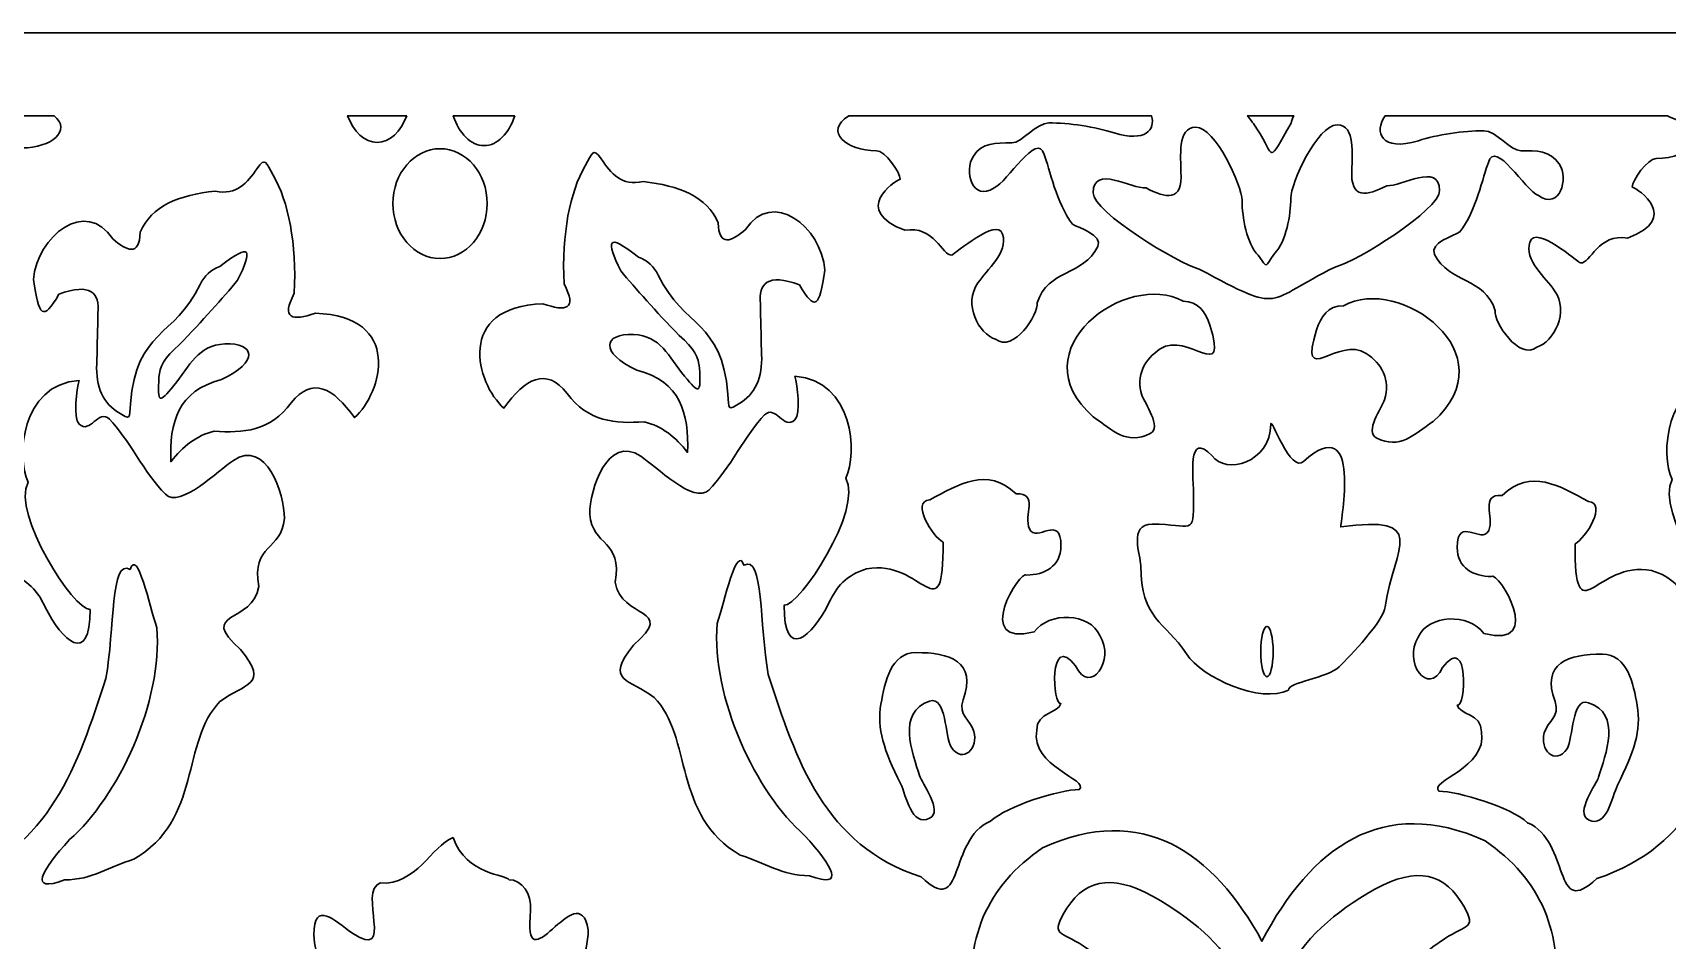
# Model space of a CAD drawing. Header units: centimetres. Extents: x 14.4 to 27, y -9 to -1.5.
# Drawn here: x 19.685 to 23.642, y -3.678 to -1.481 of the extents above; entities that cross this region are included whole.
import ezdxf

# ---------------------------------------------------------------- set-up
doc = ezdxf.new("R2010")
doc.units = ezdxf.units.CM
doc.header["$MEASUREMENT"] = 0
doc.layers.add('layer 1', color=7, linetype='Continuous')

msp = doc.modelspace()

# ---------------------------------------------------------------- linework, layer by layer
at = {"layer": 'layer 1', "color": 250, "lineweight": 30}
for points, knots in [([(14.66247, -9.00021), (14.66247, -9.00021), (14.39842, -9.00021), (14.39842, -9.00021), (14.39842, -9.00021), (14.39842, -9.00021), (14.39842, -1.48079), (14.39842, -1.48079), (14.39842, -1.48079), (14.39842, -1.48079), (26.99977, -1.48079), (26.99977, -1.48079), (26.99977, -1.48079), (26.99977, -1.48079), (26.99977, -9.00021), (26.99977, -9.00021), (26.99977, -9.00021), (26.99977, -9.00021), (14.66247, -9.00021), (14.66247, -9.00021)], [0, 0, 0, 0, 0.1666667, 0.1666667, 0.1666667, 0.1666667, 0.3333333, 0.3333333, 0.3333333, 0.3333333, 0.5, 0.5, 0.5, 0.5, 0.6666667, 0.6666667, 0.6666667, 0.6666667, 1, 1, 1, 1]), ([(19.73646, -1.68191), (19.78077, -1.71843), (19.72885, -1.75965), (19.65967, -1.75965), (19.65967, -1.75965), (19.63919, -1.75965), (19.60196, -1.81205), (19.60196, -1.82889), (19.60196, -1.82889), (19.6162, -1.83282), (19.72077, -1.90339), (19.5908, -1.95239), (19.5908, -1.95239), (19.52037, -1.93916), (19.50028, -2.0147), (19.47725, -2.01227), (19.47725, -2.01227), (19.46981, -2.0104), (19.36743, -1.91871), (19.3544, -1.96175), (19.3544, -1.96175), (19.33951, -2.00666), (19.39349, -2.04783), (19.41397, -2.07964), (19.41397, -2.07964), (19.45073, -2.13016), (19.41194, -2.20376), (19.37115, -2.21624), (19.37115, -2.21624), (19.32768, -2.25009), (19.26645, -2.15439), (19.27064, -2.12829), (19.27064, -2.12829), (19.24457, -2.04595), (19.15896, -2.06279), (19.12358, -1.99169), (19.12358, -1.99169), (19.11056, -1.96362), (19.17012, -1.94678), (19.18501, -1.93742), (19.18501, -1.93742), (19.22411, -1.88726), (19.24086, -1.80219), (19.25388, -1.76901), (19.25388, -1.76901), (19.26999, -1.71104), (19.34321, -1.8364), (19.37487, -1.84947), (19.37487, -1.84947), (19.42699, -1.88503), (19.44933, -1.80831), (19.42514, -1.77275), (19.42514, -1.77275), (19.40279, -1.73907), (19.37115, -1.74094), (19.33206, -1.74094), (19.33206, -1.74094), (19.30787, -1.74094), (19.2725, -1.69229), (19.24272, -1.69229), (19.24272, -1.69229), (19.19432, -1.69229), (19.12917, -1.70165), (19.0845, -1.71662), (19.0845, -1.71662), (19.0136, -1.73799), (18.98697, -1.71274), (18.99247, -1.68191), (18.99247, -1.68191), (18.99247, -1.68191), (19.73646, -1.68191), (19.73646, -1.68191)], [0, 0, 0, 0, 0.0526316, 0.0526316, 0.0526316, 0.0526316, 0.1052632, 0.1052632, 0.1052632, 0.1052632, 0.1578947, 0.1578947, 0.1578947, 0.1578947, 0.2105263, 0.2105263, 0.2105263, 0.2105263, 0.2631579, 0.2631579, 0.2631579, 0.2631579, 0.3157895, 0.3157895, 0.3157895, 0.3157895, 0.3684211, 0.3684211, 0.3684211, 0.3684211, 0.4210526, 0.4210526, 0.4210526, 0.4210526, 0.4736842, 0.4736842, 0.4736842, 0.4736842, 0.5263158, 0.5263158, 0.5263158, 0.5263158, 0.5789474, 0.5789474, 0.5789474, 0.5789474, 0.6315789, 0.6315789, 0.6315789, 0.6315789, 0.6842105, 0.6842105, 0.6842105, 0.6842105, 0.7368421, 0.7368421, 0.7368421, 0.7368421, 0.7894737, 0.7894737, 0.7894737, 0.7894737, 0.8421053, 0.8421053, 0.8421053, 0.8421053, 0.8947368, 0.8947368, 0.8947368, 0.8947368, 1, 1, 1, 1]), ([(20.59042, -1.68191), (20.57575, -1.72054), (20.54908, -1.74648), (20.51871, -1.74648), (20.51871, -1.74648), (20.48834, -1.74648), (20.46165, -1.72054), (20.44699, -1.68191), (20.44699, -1.68191), (20.44699, -1.68191), (20.59042, -1.68191), (20.59042, -1.68191)], [0, 0, 0, 0, 0.25, 0.25, 0.25, 0.25, 0.5, 0.5, 0.5, 0.5, 1, 1, 1, 1]), ([(20.85177, -1.68191), (20.83784, -1.7247), (20.80971, -1.75407), (20.77738, -1.75407), (20.77738, -1.75407), (20.74506, -1.75407), (20.71691, -1.7247), (20.70298, -1.68191), (20.70298, -1.68191), (20.70298, -1.68191), (20.85177, -1.68191), (20.85177, -1.68191)], [0, 0, 0, 0, 0.25, 0.25, 0.25, 0.25, 0.5, 0.5, 0.5, 0.5, 1, 1, 1, 1]), ([(21.66003, -1.68191), (21.59962, -1.71991), (21.65367, -1.76651), (21.72723, -1.76651), (21.72723, -1.76651), (21.7477, -1.76651), (21.78493, -1.81891), (21.78493, -1.83575), (21.78493, -1.83575), (21.77069, -1.83967), (21.66612, -1.91024), (21.7961, -1.95925), (21.7961, -1.95925), (21.86653, -1.94602), (21.88662, -2.02155), (21.90964, -2.01913), (21.90964, -2.01913), (21.9171, -2.01726), (22.01947, -1.92557), (22.0325, -1.96861), (22.0325, -1.96861), (22.04739, -2.01351), (21.99341, -2.05468), (21.97294, -2.08649), (21.97294, -2.08649), (21.93618, -2.13701), (21.97495, -2.21061), (22.01574, -2.22309), (22.01574, -2.22309), (22.05922, -2.25694), (22.12045, -2.16125), (22.11626, -2.13515), (22.11626, -2.13515), (22.14232, -2.05281), (22.22795, -2.06965), (22.26331, -1.99855), (22.26331, -1.99855), (22.27634, -1.97048), (22.21677, -1.95363), (22.20188, -1.94428), (22.20188, -1.94428), (22.16279, -1.89412), (22.14604, -1.80904), (22.13301, -1.77587), (22.13301, -1.77587), (22.1169, -1.71789), (22.04368, -1.84325), (22.01202, -1.85633), (22.01202, -1.85633), (21.9599, -1.89188), (21.93756, -1.81516), (21.96177, -1.77961), (21.96177, -1.77961), (21.9841, -1.74593), (22.01574, -1.7478), (22.05483, -1.7478), (22.05483, -1.7478), (22.07904, -1.7478), (22.1144, -1.69914), (22.14418, -1.69914), (22.14418, -1.69914), (22.19258, -1.69914), (22.25772, -1.7085), (22.3024, -1.72347), (22.3024, -1.72347), (22.37849, -1.74641), (22.40361, -1.71564), (22.39271, -1.68191), (22.39271, -1.68191), (22.39271, -1.68191), (21.66003, -1.68191), (21.66003, -1.68191)], [0, 0, 0, 0, 0.0526316, 0.0526316, 0.0526316, 0.0526316, 0.1052632, 0.1052632, 0.1052632, 0.1052632, 0.1578947, 0.1578947, 0.1578947, 0.1578947, 0.2105263, 0.2105263, 0.2105263, 0.2105263, 0.2631579, 0.2631579, 0.2631579, 0.2631579, 0.3157895, 0.3157895, 0.3157895, 0.3157895, 0.3684211, 0.3684211, 0.3684211, 0.3684211, 0.4210526, 0.4210526, 0.4210526, 0.4210526, 0.4736842, 0.4736842, 0.4736842, 0.4736842, 0.5263158, 0.5263158, 0.5263158, 0.5263158, 0.5789474, 0.5789474, 0.5789474, 0.5789474, 0.6315789, 0.6315789, 0.6315789, 0.6315789, 0.6842105, 0.6842105, 0.6842105, 0.6842105, 0.7368421, 0.7368421, 0.7368421, 0.7368421, 0.7894737, 0.7894737, 0.7894737, 0.7894737, 0.8421053, 0.8421053, 0.8421053, 0.8421053, 0.8947368, 0.8947368, 0.8947368, 0.8947368, 1, 1, 1, 1]), ([(22.62489, -1.68191), (22.63308, -1.69163), (22.64099, -1.70198), (22.64828, -1.71332), (22.64828, -1.71332), (22.69388, -1.78431), (22.67169, -1.8008), (22.73086, -1.69978), (22.73086, -1.69978), (22.7321, -1.69408), (22.73439, -1.6881), (22.7375, -1.68191), (22.7375, -1.68191), (22.7375, -1.68191), (22.62489, -1.68191), (22.62489, -1.68191)], [0, 0, 0, 0, 0.2, 0.2, 0.2, 0.2, 0.4, 0.4, 0.4, 0.4, 0.6, 0.6, 0.6, 0.6, 1, 1, 1, 1]), ([(23.64199, -1.68191), (23.64333, -1.68274), (23.64463, -1.68358), (23.6459, -1.68445), (23.6459, -1.68445), (23.75781, -1.72374), (23.69893, -1.7855), (23.61426, -1.7855), (23.61426, -1.7855), (23.59379, -1.7855), (23.55656, -1.8379), (23.55656, -1.85473), (23.55656, -1.85473), (23.57079, -1.85866), (23.67537, -1.92923), (23.54538, -1.97824), (23.54538, -1.97824), (23.47496, -1.96501), (23.45487, -2.04054), (23.43185, -2.03811), (23.43185, -2.03811), (23.42439, -2.03625), (23.32202, -1.94455), (23.30899, -1.98759), (23.30899, -1.98759), (23.2941, -2.0325), (23.34808, -2.07367), (23.36855, -2.10548), (23.36855, -2.10548), (23.40531, -2.156), (23.36654, -2.2296), (23.32574, -2.24208), (23.32574, -2.24208), (23.28227, -2.27593), (23.22104, -2.18024), (23.22522, -2.15413), (23.22522, -2.15413), (23.19917, -2.0718), (23.11354, -2.08864), (23.07818, -2.01753), (23.07818, -2.01753), (23.06514, -1.98946), (23.12472, -1.97262), (23.1396, -1.96327), (23.1396, -1.96327), (23.1787, -1.91311), (23.19545, -1.82803), (23.20848, -1.79485), (23.20848, -1.79485), (23.22459, -1.73688), (23.29781, -1.86224), (23.32947, -1.87532), (23.32947, -1.87532), (23.38159, -1.91087), (23.40392, -1.83415), (23.37972, -1.7986), (23.37972, -1.7986), (23.35739, -1.76492), (23.32574, -1.76679), (23.28666, -1.76679), (23.28666, -1.76679), (23.26245, -1.76679), (23.22709, -1.71813), (23.19731, -1.71813), (23.19731, -1.71813), (23.14891, -1.71813), (23.08376, -1.72749), (23.03909, -1.74246), (23.03909, -1.74246), (22.94869, -1.76971), (22.93025, -1.72118), (22.95865, -1.68191), (22.95865, -1.68191), (22.95865, -1.68191), (23.64199, -1.68191), (23.64199, -1.68191)], [0, 0, 0, 0, 0.05, 0.05, 0.05, 0.05, 0.1, 0.1, 0.1, 0.1, 0.15, 0.15, 0.15, 0.15, 0.2, 0.2, 0.2, 0.2, 0.25, 0.25, 0.25, 0.25, 0.3, 0.3, 0.3, 0.3, 0.35, 0.35, 0.35, 0.35, 0.4, 0.4, 0.4, 0.4, 0.45, 0.45, 0.45, 0.45, 0.5, 0.5, 0.5, 0.5, 0.55, 0.55, 0.55, 0.55, 0.6, 0.6, 0.6, 0.6, 0.65, 0.65, 0.65, 0.65, 0.7, 0.7, 0.7, 0.7, 0.75, 0.75, 0.75, 0.75, 0.8, 0.8, 0.8, 0.8, 0.85, 0.85, 0.85, 0.85, 0.9, 0.9, 0.9, 0.9, 1, 1, 1, 1]), ([(22.50028, -1.70943), (22.45434, -1.70943), (22.46439, -1.78447), (22.46439, -1.81767), (22.46439, -1.81767), (22.4692, -1.89176), (22.42708, -1.88117), (22.37969, -1.85663), (22.37969, -1.85663), (22.34524, -1.85952), (22.25193, -1.7989), (22.25193, -1.86818), (22.25193, -1.86818), (22.25193, -1.91571), (22.45865, -2.04018), (22.50858, -2.0529), (22.50858, -2.0529), (22.71696, -2.1656), (22.66377, -2.13139), (22.83923, -2.04748), (22.83923, -2.04748), (22.88916, -2.03476), (23.09046, -1.91028), (23.09046, -1.86275), (23.09046, -1.86275), (23.09046, -1.79348), (22.99714, -1.85409), (22.96269, -1.85121), (22.96269, -1.85121), (22.9153, -1.87575), (22.87319, -1.88634), (22.87799, -1.81224), (22.87799, -1.81224), (22.87799, -1.77905), (22.88804, -1.704), (22.8421, -1.704), (22.8421, -1.704), (22.79501, -1.704), (22.73013, -1.84525), (22.73013, -1.88151), (22.73013, -1.88151), (22.73013, -1.92192), (22.71864, -1.98686), (22.69136, -2.01428), (22.69136, -2.01428), (22.66589, -2.04861), (22.67637, -2.05387), (22.65101, -2.01971), (22.65101, -2.01971), (22.62374, -1.99229), (22.61226, -1.92734), (22.61226, -1.88694), (22.61226, -1.88694), (22.61226, -1.85067), (22.54736, -1.70943), (22.50028, -1.70943)], [0, 0, 0, 0, 0.0666667, 0.0666667, 0.0666667, 0.0666667, 0.1333333, 0.1333333, 0.1333333, 0.1333333, 0.2, 0.2, 0.2, 0.2, 0.2666667, 0.2666667, 0.2666667, 0.2666667, 0.3333333, 0.3333333, 0.3333333, 0.3333333, 0.4, 0.4, 0.4, 0.4, 0.4666667, 0.4666667, 0.4666667, 0.4666667, 0.5333333, 0.5333333, 0.5333333, 0.5333333, 0.6, 0.6, 0.6, 0.6, 0.6666667, 0.6666667, 0.6666667, 0.6666667, 0.7333333, 0.7333333, 0.7333333, 0.7333333, 0.8, 0.8, 0.8, 0.8, 0.8666667, 0.8666667, 0.8666667, 0.8666667, 1, 1, 1, 1]), ([(20.2669, -1.82563), (20.30418, -1.89026), (20.32364, -1.99026), (20.31811, -2.11149), (20.31811, -2.11149), (20.28521, -2.17349), (20.31334, -2.17945), (20.36921, -2.15995), (20.36921, -2.15995), (20.58154, -2.16638), (20.53089, -2.35346), (20.46374, -2.41247), (20.46374, -2.41247), (20.41264, -2.34103), (20.36153, -2.31212), (20.31045, -2.37676), (20.31045, -2.37676), (20.26038, -2.44576), (20.19337, -2.4503), (20.12394, -2.44563), (20.12394, -2.44563), (20.08178, -2.45583), (20.04771, -2.48218), (20.01918, -2.5196), (20.01918, -2.5196), (20.01572, -2.42476), (20.03614, -2.34737), (20.14182, -2.32064), (20.14182, -2.32064), (20.23379, -2.2776), (20.2227, -2.23092), (20.14998, -2.23424), (20.14998, -2.23424), (20.08383, -2.23725), (20.06613, -2.28686), (20.02637, -2.33507), (20.02637, -2.33507), (19.99075, -2.37824), (19.9864, -2.37968), (19.99044, -2.3146), (19.99044, -2.3146), (19.99185, -2.29188), (20.00244, -2.26689), (20.03962, -2.23647), (20.03962, -2.23647), (20.09529, -2.17831), (20.14549, -2.12269), (20.18097, -2.08014), (20.18097, -2.08014), (20.21593, -2.00775), (20.21643, -1.9848), (20.13802, -2.04708), (20.13802, -2.04708), (20.11566, -2.05432), (20.10045, -2.06953), (20.0904, -2.0902), (20.0904, -2.0902), (20.02687, -2.221), (19.93667, -2.19875), (19.92142, -2.37907), (19.92142, -2.37907), (19.91851, -2.41339), (19.92531, -2.42187), (19.88868, -2.39794), (19.88868, -2.39794), (19.84996, -2.37265), (19.8361, -2.32906), (19.84033, -2.27218), (19.84033, -2.27218), (19.84119, -2.23477), (19.84204, -2.19736), (19.84289, -2.15995), (19.84289, -2.15995), (19.8471, -2.11053), (19.8258, -2.08548), (19.74835, -2.11404), (19.74835, -2.11404), (19.70953, -2.18009), (19.70044, -2.16818), (19.68645, -2.07833), (19.68645, -2.07833), (19.69511, -1.97307), (19.81435, -1.88014), (19.87866, -1.98018), (19.87866, -1.98018), (19.91282, -2.00843), (19.943, -2.02422), (19.94508, -1.96354), (19.94508, -1.96354), (19.97192, -1.90075), (20.03932, -1.8737), (20.12649, -1.86407), (20.12649, -1.86407), (20.17837, -1.87569), (20.20425, -1.84406), (20.22826, -1.80933), (20.22826, -1.80933), (20.24835, -1.78026), (20.24977, -1.79594), (20.2669, -1.82563)], [0, 0, 0, 0, 0.0384615, 0.0384615, 0.0384615, 0.0384615, 0.0769231, 0.0769231, 0.0769231, 0.0769231, 0.1153846, 0.1153846, 0.1153846, 0.1153846, 0.1538462, 0.1538462, 0.1538462, 0.1538462, 0.1923077, 0.1923077, 0.1923077, 0.1923077, 0.2307692, 0.2307692, 0.2307692, 0.2307692, 0.2692308, 0.2692308, 0.2692308, 0.2692308, 0.3076923, 0.3076923, 0.3076923, 0.3076923, 0.3461538, 0.3461538, 0.3461538, 0.3461538, 0.3846154, 0.3846154, 0.3846154, 0.3846154, 0.4230769, 0.4230769, 0.4230769, 0.4230769, 0.4615385, 0.4615385, 0.4615385, 0.4615385, 0.5, 0.5, 0.5, 0.5, 0.5384615, 0.5384615, 0.5384615, 0.5384615, 0.5769231, 0.5769231, 0.5769231, 0.5769231, 0.6153846, 0.6153846, 0.6153846, 0.6153846, 0.6538462, 0.6538462, 0.6538462, 0.6538462, 0.6923077, 0.6923077, 0.6923077, 0.6923077, 0.7307692, 0.7307692, 0.7307692, 0.7307692, 0.7692308, 0.7692308, 0.7692308, 0.7692308, 0.8076923, 0.8076923, 0.8076923, 0.8076923, 0.8461538, 0.8461538, 0.8461538, 0.8461538, 0.8846154, 0.8846154, 0.8846154, 0.8846154, 0.9230769, 0.9230769, 0.9230769, 0.9230769, 1, 1, 1, 1]), ([(20.55675, -1.89459), (20.55675, -1.82138), (20.60801, -1.76167), (20.67087, -1.76167), (20.67087, -1.76167), (20.73373, -1.76167), (20.78499, -1.82138), (20.78499, -1.89459), (20.78499, -1.89459), (20.78499, -1.96779), (20.73373, -2.0275), (20.67087, -2.0275), (20.67087, -2.0275), (20.60801, -2.0275), (20.55675, -1.96779), (20.55675, -1.89459)], [0, 0, 0, 0, 0.2, 0.2, 0.2, 0.2, 0.4, 0.4, 0.4, 0.4, 0.6, 0.6, 0.6, 0.6, 1, 1, 1, 1]), ([(21.02221, -1.80285), (20.98494, -1.86747), (20.96548, -1.96748), (20.971, -2.0887), (20.971, -2.0887), (21.00389, -2.15071), (20.97577, -2.15667), (20.9199, -2.13716), (20.9199, -2.13716), (20.70758, -2.14359), (20.75822, -2.33068), (20.82536, -2.38968), (20.82536, -2.38968), (20.87647, -2.31825), (20.92758, -2.28933), (20.97866, -2.35397), (20.97866, -2.35397), (21.02874, -2.42297), (21.09573, -2.42751), (21.16518, -2.42284), (21.16518, -2.42284), (21.20733, -2.43304), (21.24139, -2.4594), (21.26993, -2.49681), (21.26993, -2.49681), (21.27339, -2.40197), (21.25297, -2.32459), (21.14729, -2.29786), (21.14729, -2.29786), (21.05531, -2.25481), (21.06641, -2.20814), (21.13913, -2.21145), (21.13913, -2.21145), (21.20528, -2.21446), (21.22298, -2.26407), (21.26274, -2.31228), (21.26274, -2.31228), (21.29836, -2.35545), (21.3027, -2.35689), (21.29867, -2.29181), (21.29867, -2.29181), (21.29726, -2.26909), (21.28667, -2.2441), (21.24949, -2.21369), (21.24949, -2.21369), (21.19381, -2.15552), (21.14362, -2.09991), (21.10813, -2.05735), (21.10813, -2.05735), (21.07319, -1.98497), (21.07268, -1.96201), (21.1511, -2.02429), (21.1511, -2.02429), (21.17345, -2.03153), (21.18866, -2.04674), (21.1987, -2.06742), (21.1987, -2.06742), (21.26224, -2.19822), (21.35244, -2.17597), (21.3677, -2.35628), (21.3677, -2.35628), (21.37059, -2.3906), (21.3638, -2.39909), (21.40044, -2.37515), (21.40044, -2.37515), (21.43915, -2.34986), (21.453, -2.30628), (21.44878, -2.24939), (21.44878, -2.24939), (21.44792, -2.21198), (21.44707, -2.17457), (21.44623, -2.13716), (21.44623, -2.13716), (21.44201, -2.08774), (21.46331, -2.06269), (21.54076, -2.09125), (21.54076, -2.09125), (21.57958, -2.1573), (21.58867, -2.14539), (21.60266, -2.05554), (21.60266, -2.05554), (21.594, -1.95028), (21.47476, -1.85735), (21.41046, -1.95739), (21.41046, -1.95739), (21.37628, -1.98564), (21.34612, -2.00144), (21.34403, -1.94076), (21.34403, -1.94076), (21.3172, -1.87796), (21.24979, -1.85091), (21.16263, -1.84128), (21.16263, -1.84128), (21.11075, -1.8529), (21.08486, -1.82128), (21.06085, -1.78654), (21.06085, -1.78654), (21.04076, -1.75747), (21.03933, -1.77315), (21.02221, -1.80285)], [0, 0, 0, 0, 0.0384615, 0.0384615, 0.0384615, 0.0384615, 0.0769231, 0.0769231, 0.0769231, 0.0769231, 0.1153846, 0.1153846, 0.1153846, 0.1153846, 0.1538462, 0.1538462, 0.1538462, 0.1538462, 0.1923077, 0.1923077, 0.1923077, 0.1923077, 0.2307692, 0.2307692, 0.2307692, 0.2307692, 0.2692308, 0.2692308, 0.2692308, 0.2692308, 0.3076923, 0.3076923, 0.3076923, 0.3076923, 0.3461538, 0.3461538, 0.3461538, 0.3461538, 0.3846154, 0.3846154, 0.3846154, 0.3846154, 0.4230769, 0.4230769, 0.4230769, 0.4230769, 0.4615385, 0.4615385, 0.4615385, 0.4615385, 0.5, 0.5, 0.5, 0.5, 0.5384615, 0.5384615, 0.5384615, 0.5384615, 0.5769231, 0.5769231, 0.5769231, 0.5769231, 0.6153846, 0.6153846, 0.6153846, 0.6153846, 0.6538462, 0.6538462, 0.6538462, 0.6538462, 0.6923077, 0.6923077, 0.6923077, 0.6923077, 0.7307692, 0.7307692, 0.7307692, 0.7307692, 0.7692308, 0.7692308, 0.7692308, 0.7692308, 0.8076923, 0.8076923, 0.8076923, 0.8076923, 0.8461538, 0.8461538, 0.8461538, 0.8461538, 0.8846154, 0.8846154, 0.8846154, 0.8846154, 0.9230769, 0.9230769, 0.9230769, 0.9230769, 1, 1, 1, 1]), ([(22.53428, -2.18923), (22.52455, -2.15773), (22.50642, -2.13097), (22.46942, -2.13097), (22.46942, -2.13097), (22.33339, -2.0548), (22.0677, -2.24902), (22.25217, -2.41088), (22.25217, -2.41088), (22.2996, -2.44318), (22.33173, -2.48009), (22.38986, -2.45087), (22.38986, -2.45087), (22.41893, -2.43703), (22.37609, -2.37705), (22.36997, -2.35859), (22.36997, -2.35859), (22.35467, -2.31091), (22.37609, -2.27092), (22.41434, -2.24632), (22.41434, -2.24632), (22.48084, -2.20175), (22.5792, -2.33458), (22.53428, -2.18923)], [0, 0, 0, 0, 0.1428571, 0.1428571, 0.1428571, 0.1428571, 0.2857143, 0.2857143, 0.2857143, 0.2857143, 0.4285714, 0.4285714, 0.4285714, 0.4285714, 0.5714286, 0.5714286, 0.5714286, 0.5714286, 0.7142857, 0.7142857, 0.7142857, 0.7142857, 1, 1, 1, 1]), ([(22.79263, -2.20008), (22.80236, -2.16858), (22.82049, -2.14181), (22.8575, -2.14181), (22.8575, -2.14181), (22.99352, -2.06565), (23.25922, -2.25987), (23.07474, -2.42173), (23.07474, -2.42173), (23.02731, -2.45403), (22.99518, -2.49094), (22.93705, -2.46172), (22.93705, -2.46172), (22.90798, -2.44788), (22.95082, -2.3879), (22.95694, -2.36944), (22.95694, -2.36944), (22.97224, -2.32176), (22.95082, -2.28177), (22.91257, -2.25716), (22.91257, -2.25716), (22.84608, -2.2126), (22.74772, -2.34543), (22.79263, -2.20008)], [0, 0, 0, 0, 0.1428571, 0.1428571, 0.1428571, 0.1428571, 0.2857143, 0.2857143, 0.2857143, 0.2857143, 0.4285714, 0.4285714, 0.4285714, 0.4285714, 0.5714286, 0.5714286, 0.5714286, 0.5714286, 0.7142857, 0.7142857, 0.7142857, 0.7142857, 1, 1, 1, 1]), ([(19.79716, -2.32248), (19.79129, -2.34302), (19.78247, -2.41347), (19.79716, -2.42814), (19.79716, -2.42814), (19.82362, -2.45456), (19.84421, -2.38998), (19.87067, -2.4164), (19.87067, -2.4164), (19.91476, -2.46043), (19.95592, -2.54848), (20.00591, -2.59838), (20.00591, -2.59838), (20.04118, -2.6336), (20.13527, -2.53968), (20.17054, -2.51619), (20.17054, -2.51619), (20.24993, -2.46336), (20.29402, -2.59544), (20.29402, -2.65708), (20.29402, -2.65708), (20.28775, -2.73509), (20.21347, -2.71793), (20.23228, -2.82144), (20.23228, -2.82144), (20.21841, -2.91244), (20.081, -2.88014), (20.18819, -2.97407), (20.18819, -2.97407), (20.2607, -3.06251), (20.1957, -3.0554), (20.13821, -3.10028), (20.13821, -3.10028), (20.04412, -3.1942), (20.09411, -3.38792), (19.92946, -3.48184), (19.92946, -3.48184), (19.87067, -3.49945), (19.82951, -3.53174), (19.76188, -3.53174), (19.76188, -3.53174), (19.67319, -3.56525), (19.70491, -3.51004), (19.774, -3.43426), (19.774, -3.43426), (19.89117, -3.33196), (20.00044, -3.10015), (19.98533, -2.92124), (19.98533, -2.92124), (19.96769, -2.86841), (19.93829, -2.72752), (19.92065, -2.78035), (19.92065, -2.78035), (19.87278, -2.75093), (19.88357, -2.92607), (19.86184, -3.04451), (19.86184, -3.04451), (19.79423, -3.2529), (19.72661, -3.45836), (19.49141, -3.53467), (19.49141, -3.53467), (19.38436, -3.63708), (19.42824, -3.44489), (19.32383, -3.39966), (19.32383, -3.39966), (19.28342, -3.3627), (19.15554, -3.32306), (19.10921, -3.32334), (19.10921, -3.32334), (19.08209, -3.29899), (19.2277, -3.26777), (19.21211, -3.17953), (19.21211, -3.17953), (19.21211, -3.1355), (19.15919, -3.13843), (19.15331, -3.11495), (19.15331, -3.11495), (19.17414, -3.12327), (19.18345, -2.93738), (19.11803, -3.02396), (19.11803, -3.02396), (19.08275, -3.09734), (19.02101, -3.00929), (19.05923, -2.95059), (19.05923, -2.95059), (19.08275, -2.89497), (19.18272, -2.89161), (19.21799, -2.94178), (19.21799, -2.94178), (19.36955, -2.98126), (19.25213, -2.78736), (19.23563, -2.80383), (19.23563, -2.80383), (19.19447, -2.80383), (19.15331, -2.78329), (19.15331, -2.73339), (19.15331, -2.73339), (19.15331, -2.65414), (19.21211, -2.72752), (19.22975, -2.6923), (19.22975, -2.6923), (19.24445, -2.66001), (19.20623, -2.60425), (19.26209, -2.60718), (19.26209, -2.60718), (19.33167, -2.5407), (19.40126, -2.58453), (19.47083, -2.62186), (19.47083, -2.62186), (19.51729, -2.62597), (19.46456, -2.71069), (19.43849, -2.72459), (19.43849, -2.72459), (19.43849, -2.95086), (19.48847, -2.7626), (19.62371, -2.78916), (19.62371, -2.78916), (19.67368, -2.80383), (19.6972, -2.83319), (19.71485, -2.87134), (19.71485, -2.87134), (19.75601, -2.95352), (19.82362, -3.01516), (19.82362, -2.87721), (19.82362, -2.87721), (19.78536, -2.87895), (19.63247, -2.64562), (19.67368, -2.56903), (19.67368, -2.56903), (19.64533, -2.50981), (19.65523, -2.33317), (19.79716, -2.32248)], [0, 0, 0, 0, 0.0294118, 0.0294118, 0.0294118, 0.0294118, 0.0588235, 0.0588235, 0.0588235, 0.0588235, 0.0882353, 0.0882353, 0.0882353, 0.0882353, 0.1176471, 0.1176471, 0.1176471, 0.1176471, 0.1470588, 0.1470588, 0.1470588, 0.1470588, 0.1764706, 0.1764706, 0.1764706, 0.1764706, 0.2058824, 0.2058824, 0.2058824, 0.2058824, 0.2352941, 0.2352941, 0.2352941, 0.2352941, 0.2647059, 0.2647059, 0.2647059, 0.2647059, 0.2941176, 0.2941176, 0.2941176, 0.2941176, 0.3235294, 0.3235294, 0.3235294, 0.3235294, 0.3529412, 0.3529412, 0.3529412, 0.3529412, 0.3823529, 0.3823529, 0.3823529, 0.3823529, 0.4117647, 0.4117647, 0.4117647, 0.4117647, 0.4411765, 0.4411765, 0.4411765, 0.4411765, 0.4705882, 0.4705882, 0.4705882, 0.4705882, 0.5, 0.5, 0.5, 0.5, 0.5294118, 0.5294118, 0.5294118, 0.5294118, 0.5588235, 0.5588235, 0.5588235, 0.5588235, 0.5882353, 0.5882353, 0.5882353, 0.5882353, 0.6176471, 0.6176471, 0.6176471, 0.6176471, 0.6470588, 0.6470588, 0.6470588, 0.6470588, 0.6764706, 0.6764706, 0.6764706, 0.6764706, 0.7058824, 0.7058824, 0.7058824, 0.7058824, 0.7352941, 0.7352941, 0.7352941, 0.7352941, 0.7647059, 0.7647059, 0.7647059, 0.7647059, 0.7941176, 0.7941176, 0.7941176, 0.7941176, 0.8235294, 0.8235294, 0.8235294, 0.8235294, 0.8529412, 0.8529412, 0.8529412, 0.8529412, 0.8823529, 0.8823529, 0.8823529, 0.8823529, 0.9117647, 0.9117647, 0.9117647, 0.9117647, 0.9411765, 0.9411765, 0.9411765, 0.9411765, 1, 1, 1, 1]), ([(21.52998, -2.31235), (21.53586, -2.3329), (21.54469, -2.40334), (21.52998, -2.41801), (21.52998, -2.41801), (21.50353, -2.44443), (21.48294, -2.37986), (21.45649, -2.40628), (21.45649, -2.40628), (21.41239, -2.4503), (21.37122, -2.53835), (21.32124, -2.58825), (21.32124, -2.58825), (21.28597, -2.62347), (21.19188, -2.52955), (21.1566, -2.50607), (21.1566, -2.50607), (21.07722, -2.45323), (21.03313, -2.58531), (21.03313, -2.64695), (21.03313, -2.64695), (21.0394, -2.72496), (21.11368, -2.70781), (21.09487, -2.81132), (21.09487, -2.81132), (21.10874, -2.90231), (21.24615, -2.87001), (21.13897, -2.96394), (21.13897, -2.96394), (21.06645, -3.05238), (21.13145, -3.04527), (21.18894, -3.09015), (21.18894, -3.09015), (21.28302, -3.18407), (21.23304, -3.37779), (21.39768, -3.47171), (21.39768, -3.47171), (21.45649, -3.48932), (21.49764, -3.52161), (21.56526, -3.52161), (21.56526, -3.52161), (21.65396, -3.55512), (21.62224, -3.49991), (21.55315, -3.42413), (21.55315, -3.42413), (21.43598, -3.32183), (21.32671, -3.09002), (21.34182, -2.91111), (21.34182, -2.91111), (21.35946, -2.85828), (21.38887, -2.71739), (21.4065, -2.77023), (21.4065, -2.77023), (21.45437, -2.7408), (21.44359, -2.91594), (21.4653, -3.03438), (21.4653, -3.03438), (21.53292, -3.24277), (21.60054, -3.44823), (21.83574, -3.52454), (21.83574, -3.52454), (21.94279, -3.62695), (21.89891, -3.43477), (22.00332, -3.38953), (22.00332, -3.38953), (22.04373, -3.35257), (22.17161, -3.31293), (22.21794, -3.31322), (22.21794, -3.31322), (22.24505, -3.28886), (22.09945, -3.25764), (22.11504, -3.1694), (22.11504, -3.1694), (22.11504, -3.12537), (22.16796, -3.12831), (22.17384, -3.10483), (22.17384, -3.10483), (22.15301, -3.11314), (22.1437, -2.92725), (22.20912, -3.01384), (22.20912, -3.01384), (22.2444, -3.08721), (22.30614, -2.99916), (22.26792, -2.94046), (22.26792, -2.94046), (22.2444, -2.88484), (22.14443, -2.88148), (22.10916, -2.93166), (22.10916, -2.93166), (21.9576, -2.97113), (22.07502, -2.77723), (22.09152, -2.79371), (22.09152, -2.79371), (22.13268, -2.79371), (22.17384, -2.77316), (22.17384, -2.72326), (22.17384, -2.72326), (22.17384, -2.64402), (22.11504, -2.71739), (22.0974, -2.68217), (22.0974, -2.68217), (22.0827, -2.64989), (22.12092, -2.59412), (22.06506, -2.59705), (22.06506, -2.59705), (21.99548, -2.53058), (21.92589, -2.5744), (21.85632, -2.61173), (21.85632, -2.61173), (21.80986, -2.61584), (21.86259, -2.70056), (21.88866, -2.71446), (21.88866, -2.71446), (21.88866, -2.94073), (21.83868, -2.75247), (21.70344, -2.77903), (21.70344, -2.77903), (21.65346, -2.79371), (21.62995, -2.82306), (21.6123, -2.86121), (21.6123, -2.86121), (21.57114, -2.9434), (21.50353, -3.00503), (21.50353, -2.86708), (21.50353, -2.86708), (21.54179, -2.86882), (21.69468, -2.6355), (21.65346, -2.5589), (21.65346, -2.5589), (21.68183, -2.49969), (21.67192, -2.32304), (21.52998, -2.31235)], [0, 0, 0, 0, 0.0294118, 0.0294118, 0.0294118, 0.0294118, 0.0588235, 0.0588235, 0.0588235, 0.0588235, 0.0882353, 0.0882353, 0.0882353, 0.0882353, 0.1176471, 0.1176471, 0.1176471, 0.1176471, 0.1470588, 0.1470588, 0.1470588, 0.1470588, 0.1764706, 0.1764706, 0.1764706, 0.1764706, 0.2058824, 0.2058824, 0.2058824, 0.2058824, 0.2352941, 0.2352941, 0.2352941, 0.2352941, 0.2647059, 0.2647059, 0.2647059, 0.2647059, 0.2941176, 0.2941176, 0.2941176, 0.2941176, 0.3235294, 0.3235294, 0.3235294, 0.3235294, 0.3529412, 0.3529412, 0.3529412, 0.3529412, 0.3823529, 0.3823529, 0.3823529, 0.3823529, 0.4117647, 0.4117647, 0.4117647, 0.4117647, 0.4411765, 0.4411765, 0.4411765, 0.4411765, 0.4705882, 0.4705882, 0.4705882, 0.4705882, 0.5, 0.5, 0.5, 0.5, 0.5294118, 0.5294118, 0.5294118, 0.5294118, 0.5588235, 0.5588235, 0.5588235, 0.5588235, 0.5882353, 0.5882353, 0.5882353, 0.5882353, 0.6176471, 0.6176471, 0.6176471, 0.6176471, 0.6470588, 0.6470588, 0.6470588, 0.6470588, 0.6764706, 0.6764706, 0.6764706, 0.6764706, 0.7058824, 0.7058824, 0.7058824, 0.7058824, 0.7352941, 0.7352941, 0.7352941, 0.7352941, 0.7647059, 0.7647059, 0.7647059, 0.7647059, 0.7941176, 0.7941176, 0.7941176, 0.7941176, 0.8235294, 0.8235294, 0.8235294, 0.8235294, 0.8529412, 0.8529412, 0.8529412, 0.8529412, 0.8823529, 0.8823529, 0.8823529, 0.8823529, 0.9117647, 0.9117647, 0.9117647, 0.9117647, 0.9411765, 0.9411765, 0.9411765, 0.9411765, 1, 1, 1, 1]), ([(23.77678, -2.31615), (23.7709, -2.33669), (23.76208, -2.40714), (23.77678, -2.42181), (23.77678, -2.42181), (23.80324, -2.44823), (23.82382, -2.38366), (23.85028, -2.41007), (23.85028, -2.41007), (23.89438, -2.4541), (23.93554, -2.54215), (23.98552, -2.59205), (23.98552, -2.59205), (24.0208, -2.62727), (24.11488, -2.53335), (24.15016, -2.50987), (24.15016, -2.50987), (24.22954, -2.45703), (24.27364, -2.58911), (24.27364, -2.65075), (24.27364, -2.65075), (24.26736, -2.72876), (24.19308, -2.7116), (24.2119, -2.81511), (24.2119, -2.81511), (24.19803, -2.90611), (24.06061, -2.87381), (24.1678, -2.96774), (24.1678, -2.96774), (24.24031, -3.05618), (24.17531, -3.04907), (24.11781, -3.09395), (24.11781, -3.09395), (24.02374, -3.18787), (24.07372, -3.38159), (23.90908, -3.47551), (23.90908, -3.47551), (23.85028, -3.49312), (23.80912, -3.52541), (23.7415, -3.52541), (23.7415, -3.52541), (23.6528, -3.55892), (23.68453, -3.50371), (23.75361, -3.42793), (23.75361, -3.42793), (23.87078, -3.32563), (23.98006, -3.09382), (23.96494, -2.91491), (23.96494, -2.91491), (23.9473, -2.86208), (23.9179, -2.72119), (23.90026, -2.77402), (23.90026, -2.77402), (23.8524, -2.7446), (23.86318, -2.91974), (23.84146, -3.03818), (23.84146, -3.03818), (23.77384, -3.24657), (23.70622, -3.45203), (23.47102, -3.52834), (23.47102, -3.52834), (23.36397, -3.63075), (23.40785, -3.43856), (23.30344, -3.39333), (23.30344, -3.39333), (23.26303, -3.35637), (23.13515, -3.31673), (23.08882, -3.31702), (23.08882, -3.31702), (23.0617, -3.29266), (23.20731, -3.26144), (23.19172, -3.1732), (23.19172, -3.1732), (23.19172, -3.12917), (23.1388, -3.1321), (23.13292, -3.10862), (23.13292, -3.10862), (23.15375, -3.11694), (23.16306, -2.93105), (23.09764, -3.01763), (23.09764, -3.01763), (23.06236, -3.09101), (23.00062, -3.00296), (23.03884, -2.94426), (23.03884, -2.94426), (23.06236, -2.88864), (23.16232, -2.88528), (23.19761, -2.93545), (23.19761, -2.93545), (23.34916, -2.97493), (23.23174, -2.78103), (23.21524, -2.7975), (23.21524, -2.7975), (23.17409, -2.7975), (23.13292, -2.77696), (23.13292, -2.72706), (23.13292, -2.72706), (23.13292, -2.64781), (23.19172, -2.72119), (23.20936, -2.68597), (23.20936, -2.68597), (23.22406, -2.65368), (23.18584, -2.59792), (23.2417, -2.60085), (23.2417, -2.60085), (23.31128, -2.53438), (23.38087, -2.5782), (23.45044, -2.61553), (23.45044, -2.61553), (23.49689, -2.61964), (23.44417, -2.70436), (23.4181, -2.71826), (23.4181, -2.71826), (23.4181, -2.94453), (23.46809, -2.75627), (23.60332, -2.78283), (23.60332, -2.78283), (23.6533, -2.7975), (23.67682, -2.82686), (23.69446, -2.86501), (23.69446, -2.86501), (23.73562, -2.94719), (23.80324, -3.00883), (23.80324, -2.87088), (23.80324, -2.87088), (23.76497, -2.87262), (23.61207, -2.63929), (23.6533, -2.5627), (23.6533, -2.5627), (23.62494, -2.50348), (23.63484, -2.32684), (23.77678, -2.31615)], [0, 0, 0, 0, 0.0294118, 0.0294118, 0.0294118, 0.0294118, 0.0588235, 0.0588235, 0.0588235, 0.0588235, 0.0882353, 0.0882353, 0.0882353, 0.0882353, 0.1176471, 0.1176471, 0.1176471, 0.1176471, 0.1470588, 0.1470588, 0.1470588, 0.1470588, 0.1764706, 0.1764706, 0.1764706, 0.1764706, 0.2058824, 0.2058824, 0.2058824, 0.2058824, 0.2352941, 0.2352941, 0.2352941, 0.2352941, 0.2647059, 0.2647059, 0.2647059, 0.2647059, 0.2941176, 0.2941176, 0.2941176, 0.2941176, 0.3235294, 0.3235294, 0.3235294, 0.3235294, 0.3529412, 0.3529412, 0.3529412, 0.3529412, 0.3823529, 0.3823529, 0.3823529, 0.3823529, 0.4117647, 0.4117647, 0.4117647, 0.4117647, 0.4411765, 0.4411765, 0.4411765, 0.4411765, 0.4705882, 0.4705882, 0.4705882, 0.4705882, 0.5, 0.5, 0.5, 0.5, 0.5294118, 0.5294118, 0.5294118, 0.5294118, 0.5588235, 0.5588235, 0.5588235, 0.5588235, 0.5882353, 0.5882353, 0.5882353, 0.5882353, 0.6176471, 0.6176471, 0.6176471, 0.6176471, 0.6470588, 0.6470588, 0.6470588, 0.6470588, 0.6764706, 0.6764706, 0.6764706, 0.6764706, 0.7058824, 0.7058824, 0.7058824, 0.7058824, 0.7352941, 0.7352941, 0.7352941, 0.7352941, 0.7647059, 0.7647059, 0.7647059, 0.7647059, 0.7941176, 0.7941176, 0.7941176, 0.7941176, 0.8235294, 0.8235294, 0.8235294, 0.8235294, 0.8529412, 0.8529412, 0.8529412, 0.8529412, 0.8823529, 0.8823529, 0.8823529, 0.8823529, 0.9117647, 0.9117647, 0.9117647, 0.9117647, 0.9411765, 0.9411765, 0.9411765, 0.9411765, 1, 1, 1, 1]), ([(22.72485, -3.07262), (22.65743, -3.10541), (22.51567, -3.04328), (22.47764, -2.9846), (22.47764, -2.9846), (22.42578, -2.90521), (22.367, -2.90176), (22.367, -2.7706), (22.367, -2.7706), (22.367, -2.74644), (22.33589, -2.6705), (22.39467, -2.6705), (22.39467, -2.6705), (22.49148, -2.6705), (22.49493, -2.70157), (22.49493, -2.60837), (22.49493, -2.60837), (22.49493, -2.55314), (22.47764, -2.44269), (22.53988, -2.50482), (22.53988, -2.50482), (22.57099, -2.552), (22.68163, -2.52209), (22.68163, -2.42888), (22.68163, -2.42888), (22.68163, -2.40817), (22.73004, -2.54969), (22.76115, -2.51863), (22.76115, -2.51863), (22.90521, -2.38954), (22.84951, -2.67004), (22.85105, -2.6774), (22.85105, -2.6774), (23.06509, -2.64853), (22.98252, -2.72124), (22.95823, -2.8707), (22.95823, -2.8707), (22.95823, -2.90176), (22.87179, -2.99151), (22.84759, -3.01567), (22.84759, -3.01567), (22.81993, -3.04328), (22.71966, -3.05364), (22.72485, -3.07262)], [0, 0, 0, 0, 0.0833333, 0.0833333, 0.0833333, 0.0833333, 0.1666667, 0.1666667, 0.1666667, 0.1666667, 0.25, 0.25, 0.25, 0.25, 0.3333333, 0.3333333, 0.3333333, 0.3333333, 0.4166667, 0.4166667, 0.4166667, 0.4166667, 0.5, 0.5, 0.5, 0.5, 0.5833333, 0.5833333, 0.5833333, 0.5833333, 0.6666667, 0.6666667, 0.6666667, 0.6666667, 0.75, 0.75, 0.75, 0.75, 0.8333333, 0.8333333, 0.8333333, 0.8333333, 1, 1, 1, 1]), ([(22.6575, -2.9791), (22.6575, -2.9455), (22.66421, -2.91808), (22.67244, -2.91808), (22.67244, -2.91808), (22.68067, -2.91808), (22.68739, -2.9455), (22.68739, -2.9791), (22.68739, -2.9791), (22.68739, -3.01271), (22.68067, -3.04012), (22.67244, -3.04012), (22.67244, -3.04012), (22.66421, -3.04012), (22.6575, -3.01271), (22.6575, -2.9791)], [0, 0, 0, 0, 0.2, 0.2, 0.2, 0.2, 0.4, 0.4, 0.4, 0.4, 0.6, 0.6, 0.6, 0.6, 1, 1, 1, 1]), ([(21.73805, -3.10603), (21.72781, -3.16597), (21.74547, -3.21837), (21.78576, -3.29881), (21.78576, -3.29881), (21.79951, -3.32778), (21.81172, -3.40402), (21.85601, -3.38267), (21.85601, -3.38267), (21.88961, -3.3659), (21.83616, -3.29576), (21.83158, -3.27898), (21.83158, -3.27898), (21.81477, -3.22562), (21.77507, -3.12498), (21.85601, -3.09905), (21.85601, -3.09905), (21.89726, -3.08533), (21.89267, -3.18597), (21.90794, -3.21037), (21.90794, -3.21037), (21.93697, -3.25306), (21.97515, -3.21189), (21.96293, -3.17225), (21.96293, -3.17225), (21.95376, -3.14175), (21.92475, -3.13412), (21.93697, -3.096), (21.93697, -3.096), (21.97157, -3.00285), (21.90345, -2.98089), (21.8225, -2.98161), (21.8225, -2.98161), (21.76218, -2.98214), (21.7474, -3.05135), (21.73805, -3.10603)], [0, 0, 0, 0, 0.1, 0.1, 0.1, 0.1, 0.2, 0.2, 0.2, 0.2, 0.3, 0.3, 0.3, 0.3, 0.4, 0.4, 0.4, 0.4, 0.5, 0.5, 0.5, 0.5, 0.6, 0.6, 0.6, 0.6, 0.7, 0.7, 0.7, 0.7, 0.8, 0.8, 0.8, 0.8, 1, 1, 1, 1]), ([(23.56871, -3.10983), (23.57895, -3.16977), (23.56129, -3.22217), (23.521, -3.3026), (23.521, -3.3026), (23.50726, -3.33158), (23.49504, -3.40782), (23.45075, -3.38647), (23.45075, -3.38647), (23.41715, -3.3697), (23.4706, -3.29955), (23.47518, -3.28278), (23.47518, -3.28278), (23.49199, -3.22941), (23.5317, -3.12877), (23.45075, -3.10285), (23.45075, -3.10285), (23.40951, -3.08913), (23.41409, -3.18977), (23.39882, -3.21416), (23.39882, -3.21416), (23.3698, -3.25686), (23.33161, -3.21569), (23.34384, -3.17604), (23.34384, -3.17604), (23.353, -3.14555), (23.38201, -3.13792), (23.3698, -3.0998), (23.3698, -3.0998), (23.33519, -3.00665), (23.40332, -2.98468), (23.48427, -2.98541), (23.48427, -2.98541), (23.54458, -2.98594), (23.55936, -3.05514), (23.56871, -3.10983)], [0, 0, 0, 0, 0.1, 0.1, 0.1, 0.1, 0.2, 0.2, 0.2, 0.2, 0.3, 0.3, 0.3, 0.3, 0.4, 0.4, 0.4, 0.4, 0.5, 0.5, 0.5, 0.5, 0.6, 0.6, 0.6, 0.6, 0.7, 0.7, 0.7, 0.7, 0.8, 0.8, 0.8, 0.8, 1, 1, 1, 1]), ([(22.65809, -4.26236), (22.68295, -4.26446), (22.89974, -4.04503), (22.89385, -4.02221), (22.89385, -4.02221), (22.93872, -3.9032), (22.89512, -3.81629), (22.78648, -3.89236), (22.78648, -3.89236), (22.77665, -3.90265), (22.73276, -3.9813), (22.72448, -3.98916), (22.72448, -3.98916), (22.66038, -3.95173), (22.68489, -3.83628), (22.71073, -3.78596), (22.71073, -3.78596), (22.74508, -3.68801), (22.82258, -3.62138), (22.91453, -3.56525), (22.91453, -3.56525), (23.0202, -3.50119), (23.09339, -3.5075), (23.14143, -3.58372), (23.14143, -3.58372), (23.18468, -3.65237), (23.15726, -3.63783), (23.10182, -3.67462), (23.10182, -3.67462), (22.9453, -3.77851), (22.94905, -3.88911), (23.05011, -3.98635), (23.05011, -3.98635), (23.19511, -4.05344), (23.31186, -4.0359), (23.36646, -3.8322), (23.36646, -3.8322), (23.39283, -3.65988), (23.33508, -3.52953), (23.20075, -3.43741), (23.20075, -3.43741), (22.9531, -3.32451), (22.77858, -3.45299), (22.66041, -3.68034), (22.66041, -3.68034), (22.54243, -3.46359), (22.37048, -3.34422), (22.12902, -3.45429), (22.12902, -3.45429), (21.9947, -3.54641), (21.93694, -3.67675), (21.9633, -3.84908), (21.9633, -3.84908), (22.01791, -4.05278), (22.13466, -4.07031), (22.27966, -4.00323), (22.27966, -4.00323), (22.38072, -3.90599), (22.38447, -3.79539), (22.22795, -3.6915), (22.22795, -3.6915), (22.17252, -3.65471), (22.14509, -3.66925), (22.18834, -3.6006), (22.18834, -3.6006), (22.23638, -3.52438), (22.30958, -3.51807), (22.41524, -3.58213), (22.41524, -3.58213), (22.50163, -3.63486), (22.57527, -3.69687), (22.61236, -3.7854), (22.61236, -3.7854), (22.65429, -3.85097), (22.67885, -3.95278), (22.62262, -3.98877), (22.62262, -3.98877), (22.61662, -3.98286), (22.55004, -3.9163), (22.5433, -3.90923), (22.5433, -3.90923), (22.43091, -3.83054), (22.38811, -3.90482), (22.44088, -4.02738), (22.44088, -4.02738), (22.43386, -4.04607), (22.63542, -4.26122), (22.65809, -4.26236)], [0, 0, 0, 0, 0.0434783, 0.0434783, 0.0434783, 0.0434783, 0.0869565, 0.0869565, 0.0869565, 0.0869565, 0.1304348, 0.1304348, 0.1304348, 0.1304348, 0.173913, 0.173913, 0.173913, 0.173913, 0.2173913, 0.2173913, 0.2173913, 0.2173913, 0.2608696, 0.2608696, 0.2608696, 0.2608696, 0.3043478, 0.3043478, 0.3043478, 0.3043478, 0.3478261, 0.3478261, 0.3478261, 0.3478261, 0.3913043, 0.3913043, 0.3913043, 0.3913043, 0.4347826, 0.4347826, 0.4347826, 0.4347826, 0.4782609, 0.4782609, 0.4782609, 0.4782609, 0.5217391, 0.5217391, 0.5217391, 0.5217391, 0.5652174, 0.5652174, 0.5652174, 0.5652174, 0.6086957, 0.6086957, 0.6086957, 0.6086957, 0.6521739, 0.6521739, 0.6521739, 0.6521739, 0.6956522, 0.6956522, 0.6956522, 0.6956522, 0.7391304, 0.7391304, 0.7391304, 0.7391304, 0.7826087, 0.7826087, 0.7826087, 0.7826087, 0.826087, 0.826087, 0.826087, 0.826087, 0.8695652, 0.8695652, 0.8695652, 0.8695652, 0.9130435, 0.9130435, 0.9130435, 0.9130435, 1, 1, 1, 1]), ([(20.70262, -3.42885), (20.73488, -3.52188), (20.83278, -3.51861), (20.83803, -3.53159), (20.83803, -3.53159), (20.86742, -3.5303), (20.894, -3.56701), (20.89009, -3.60451), (20.89009, -3.60451), (20.86949, -3.80243), (21.00575, -3.51386), (21.02964, -3.65231), (21.02964, -3.65231), (21.02964, -3.71395), (20.99643, -3.76788), (20.97855, -3.82439), (20.97855, -3.82439), (20.96833, -3.85778), (21.00154, -3.85778), (21.01943, -3.8398), (21.01943, -3.8398), (21.05775, -3.80128), (21.07564, -3.75504), (21.07564, -3.84494), (21.07564, -3.84494), (21.09615, -3.98114), (21.04851, -4.0805), (20.98111, -4.15059), (20.98111, -4.15059), (20.9205, -4.22181), (20.78383, -4.26476), (20.76393, -4.38175), (20.76393, -4.38175), (20.67774, -4.54712), (20.68463, -4.48713), (20.6413, -4.38945), (20.6413, -4.38945), (20.58679, -4.32695), (20.53995, -4.26189), (20.48544, -4.19939), (20.48544, -4.19939), (20.44712, -4.15829), (20.34236, -4.1249), (20.33725, -4.05299), (20.33725, -4.05299), (20.3142, -3.96737), (20.29712, -3.88175), (20.32193, -3.79614), (20.32193, -3.79614), (20.31937, -3.75761), (20.36025, -3.86292), (20.40624, -3.8398), (20.40624, -3.8398), (20.41135, -3.83723), (20.36536, -3.70624), (20.36536, -3.66514), (20.36536, -3.66514), (20.36536, -3.57782), (20.41646, -3.63176), (20.45734, -3.66001), (20.45734, -3.66001), (20.56465, -3.73192), (20.47011, -3.55727), (20.52632, -3.53929), (20.52632, -3.53929), (20.61192, -3.54571), (20.65109, -3.44983), (20.70262, -3.42885)], [0, 0, 0, 0, 0.0555556, 0.0555556, 0.0555556, 0.0555556, 0.1111111, 0.1111111, 0.1111111, 0.1111111, 0.1666667, 0.1666667, 0.1666667, 0.1666667, 0.2222222, 0.2222222, 0.2222222, 0.2222222, 0.2777778, 0.2777778, 0.2777778, 0.2777778, 0.3333333, 0.3333333, 0.3333333, 0.3333333, 0.3888889, 0.3888889, 0.3888889, 0.3888889, 0.4444444, 0.4444444, 0.4444444, 0.4444444, 0.5, 0.5, 0.5, 0.5, 0.5555556, 0.5555556, 0.5555556, 0.5555556, 0.6111111, 0.6111111, 0.6111111, 0.6111111, 0.6666667, 0.6666667, 0.6666667, 0.6666667, 0.7222222, 0.7222222, 0.7222222, 0.7222222, 0.7777778, 0.7777778, 0.7777778, 0.7777778, 0.8333333, 0.8333333, 0.8333333, 0.8333333, 0.8888889, 0.8888889, 0.8888889, 0.8888889, 1, 1, 1, 1])]:
    msp.add_open_spline(points, degree=3, knots=knots, dxfattribs=at)

doc.saveas('drawing.dxf')
